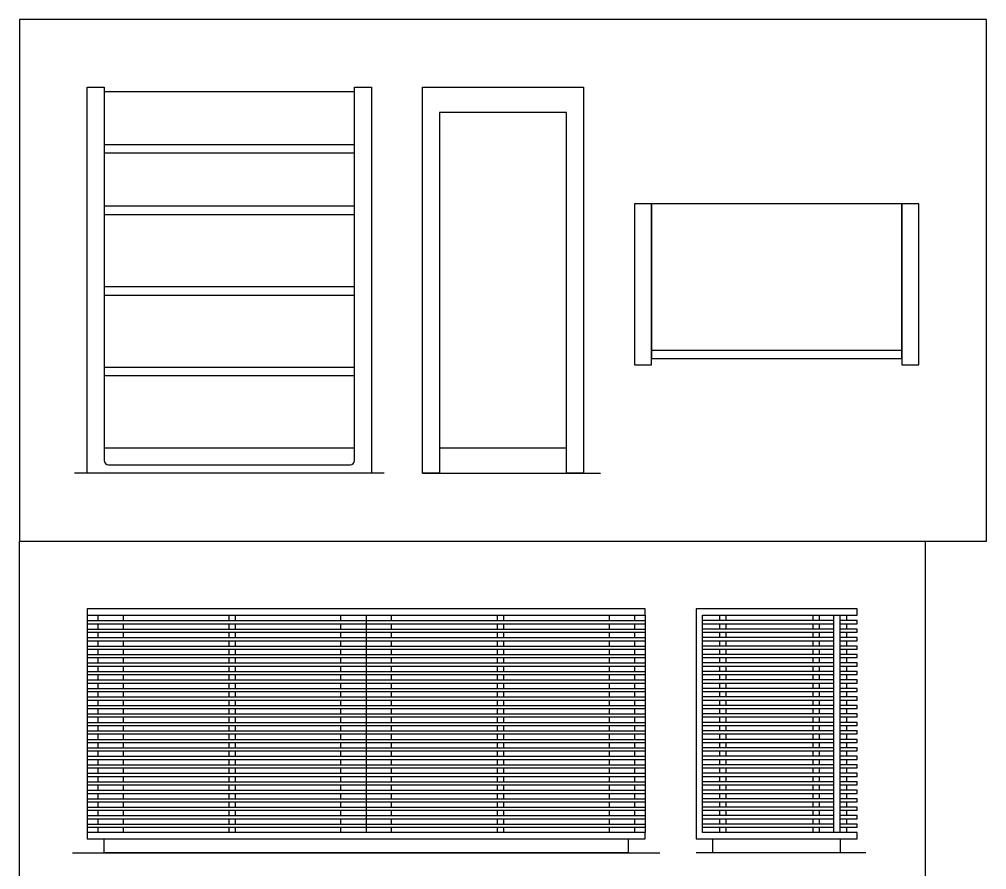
# Model space of a CAD drawing. Header units: millimetres. Extents: x 0.1 to 8.3, y 0.1 to 10.7.
# Drawn here: x 0.132 to 3.028, y 6.872 to 9.418 of the extents above; entities that cross this region are included whole.
import ezdxf

# ---------------------------------------------------------------- set-up
doc = ezdxf.new("R2010")
doc.units = ezdxf.units.MM
for name, color, linetype, true_color in [('AG-DETAILS', 7, 'Continuous', 0x66ffff), ('AG-DIAGRAM', 7, 'Continuous', 0xfecc66), ('AG-FURNITURE', 7, 'Continuous', 0x66ccff), ('X-VPRT', 6, 'Continuous', 0xff00ff)]:
    doc.layers.add(name, color=color, linetype=linetype, true_color=true_color)

msp = doc.modelspace()

# ---------------------------------------------------------------- linework, layer by layer
at = {"layer": 'AG-DETAILS'}
for p, q in [((2.0244, 8.4275), (2.7737, 8.4275)), ((0.3353, 7.6338), (0.3353, 6.9829)), ((0.3353, 7.6177), (1.1703, 7.6177)), ((0.367, 7.6338), (0.367, 7.6177)), ((0.4432, 7.6338), (0.4432, 7.6177)), ((1.1703, 7.6177), (2.0053, 7.6177)), ((1.8974, 7.6338), (1.8974, 7.6177)), ((1.9736, 7.6338), (1.9736, 7.6177)), ((2.0053, 7.6338), (2.0053, 6.9829)), ((2.5705, 7.6177), (2.1768, 7.6177)), ((0.3353, 7.6084), (1.1703, 7.6084)), ((0.3353, 7.5923), (1.1703, 7.5923)), ((0.367, 7.6084), (0.367, 7.5923)), ((0.4432, 7.6084), (0.4432, 7.5923)), ((1.1703, 7.6084), (2.0053, 7.6084)), ((1.1703, 7.5923), (2.0053, 7.5923)), ((1.8974, 7.6084), (1.8974, 7.5923)), ((1.9736, 7.6084), (1.9736, 7.5923)), ((2.1768, 7.6084), (2.5705, 7.6084)), ((2.5705, 7.5923), (2.1768, 7.5923)), ((0.3353, 7.583), (1.1703, 7.583)), ((0.3353, 7.5669), (1.1703, 7.5669)), ((0.3353, 7.5576), (1.1703, 7.5576)), ((0.367, 7.583), (0.367, 7.5669)), ((0.367, 7.5576), (0.367, 7.5415)), ((0.4432, 7.583), (0.4432, 7.5669)), ((0.4432, 7.5576), (0.4432, 7.5415)), ((1.1703, 7.583), (2.0053, 7.583)), ((1.1703, 7.5669), (2.0053, 7.5669)), ((1.1703, 7.5576), (2.0053, 7.5576)), ((1.8974, 7.583), (1.8974, 7.5669)), ((1.8974, 7.5576), (1.8974, 7.5415)), ((1.9736, 7.583), (1.9736, 7.5669)), ((1.9736, 7.5576), (1.9736, 7.5415)), ((2.1768, 7.583), (2.5705, 7.583)), ((2.5705, 7.5669), (2.1768, 7.5669)), ((2.1768, 7.5576), (2.5705, 7.5576)), ((0.3353, 7.5415), (1.1703, 7.5415)), ((0.3353, 7.5322), (1.1703, 7.5322)), ((0.367, 7.5322), (0.367, 7.5161)), ((0.4432, 7.5322), (0.4432, 7.5161)), ((1.1703, 7.5415), (2.0053, 7.5415)), ((1.1703, 7.5322), (2.0053, 7.5322)), ((1.8974, 7.5322), (1.8974, 7.5161)), ((1.9736, 7.5322), (1.9736, 7.5161)), ((2.5705, 7.5415), (2.1768, 7.5415)), ((2.1768, 7.5322), (2.5705, 7.5322)), ((0.3353, 7.5161), (1.1703, 7.5161)), ((0.3353, 7.5068), (1.1703, 7.5068)), ((0.367, 7.5068), (0.367, 7.4908)), ((0.4432, 7.5068), (0.4432, 7.4908)), ((1.1703, 7.5161), (2.0053, 7.5161)), ((1.1703, 7.5068), (2.0053, 7.5068)), ((1.8974, 7.5068), (1.8974, 7.4908)), ((1.9736, 7.5068), (1.9736, 7.4908)), ((2.5705, 7.5161), (2.1768, 7.5161)), ((2.1768, 7.5068), (2.5705, 7.5068)), ((0.3353, 7.4908), (1.1703, 7.4908)), ((0.3353, 7.4814), (1.1703, 7.4814)), ((0.367, 7.4814), (0.367, 7.4654)), ((0.4432, 7.4814), (0.4432, 7.4654)), ((1.1703, 7.4908), (2.0053, 7.4908)), ((1.1703, 7.4814), (2.0053, 7.4814)), ((1.8974, 7.4814), (1.8974, 7.4654)), ((1.9736, 7.4814), (1.9736, 7.4654)), ((2.5705, 7.4908), (2.1768, 7.4908)), ((2.1768, 7.4814), (2.5705, 7.4814)), ((0.3353, 7.4654), (1.1703, 7.4654)), ((0.3353, 7.456), (1.1703, 7.456)), ((0.367, 7.456), (0.367, 7.44)), ((0.4432, 7.456), (0.4432, 7.44)), ((1.1703, 7.4654), (2.0053, 7.4654)), ((1.1703, 7.456), (2.0053, 7.456)), ((1.8974, 7.456), (1.8974, 7.44)), ((1.9736, 7.456), (1.9736, 7.44)), ((2.5705, 7.4654), (2.1768, 7.4654)), ((2.1768, 7.456), (2.5705, 7.456)), ((0.3353, 7.44), (1.1703, 7.44)), ((0.3353, 7.4306), (1.1703, 7.4306)), ((0.3353, 7.4146), (1.1703, 7.4146)), ((0.367, 7.4306), (0.367, 7.4146)), ((0.4432, 7.4306), (0.4432, 7.4146)), ((1.1703, 7.44), (2.0053, 7.44)), ((1.1703, 7.4306), (2.0053, 7.4306)), ((1.1703, 7.4146), (2.0053, 7.4146)), ((1.8974, 7.4306), (1.8974, 7.4146)), ((1.9736, 7.4306), (1.9736, 7.4146)), ((2.5705, 7.44), (2.1768, 7.44)), ((2.1768, 7.4306), (2.5705, 7.4306)), ((2.5705, 7.4146), (2.1768, 7.4146)), ((0.3353, 7.4053), (1.1703, 7.4053)), ((0.3353, 7.3892), (1.1703, 7.3892)), ((0.367, 7.4053), (0.367, 7.3892)), ((0.4432, 7.4053), (0.4432, 7.3892)), ((1.1703, 7.4053), (2.0053, 7.4053)), ((1.1703, 7.3892), (2.0053, 7.3892)), ((1.8974, 7.4053), (1.8974, 7.3892)), ((1.9736, 7.4053), (1.9736, 7.3892)), ((2.1768, 7.4053), (2.5705, 7.4053)), ((2.5705, 7.3892), (2.1768, 7.3892)), ((0.3353, 7.3799), (1.1703, 7.3799)), ((0.3353, 7.3638), (1.1703, 7.3638)), ((0.367, 7.3799), (0.367, 7.3638)), ((0.4432, 7.3799), (0.4432, 7.3638)), ((1.1703, 7.3799), (2.0053, 7.3799)), ((1.1703, 7.3638), (2.0053, 7.3638)), ((1.8974, 7.3799), (1.8974, 7.3638)), ((1.9736, 7.3799), (1.9736, 7.3638)), ((2.1768, 7.3799), (2.5705, 7.3799)), ((2.5705, 7.3638), (2.1768, 7.3638)), ((0.3353, 7.3545), (1.1703, 7.3545)), ((0.3353, 7.3384), (1.1703, 7.3384)), ((0.3353, 7.3291), (1.1703, 7.3291)), ((0.367, 7.3545), (0.367, 7.3384)), ((0.367, 7.3291), (0.367, 7.313)), ((0.4432, 7.3545), (0.4432, 7.3384)), ((0.4432, 7.3291), (0.4432, 7.313)), ((1.1703, 7.3545), (2.0053, 7.3545)), ((1.1703, 7.3384), (2.0053, 7.3384)), ((1.1703, 7.3291), (2.0053, 7.3291)), ((1.8974, 7.3545), (1.8974, 7.3384)), ((1.8974, 7.3291), (1.8974, 7.313)), ((1.9736, 7.3545), (1.9736, 7.3384)), ((1.9736, 7.3291), (1.9736, 7.313)), ((2.1768, 7.3545), (2.5705, 7.3545)), ((2.5705, 7.3384), (2.1768, 7.3384)), ((2.1768, 7.3291), (2.5705, 7.3291)), ((0.3353, 7.313), (1.1703, 7.313)), ((0.3353, 7.3037), (1.1703, 7.3037)), ((0.367, 7.3037), (0.367, 7.2876)), ((0.4432, 7.3037), (0.4432, 7.2876)), ((1.1703, 7.313), (2.0053, 7.313)), ((1.1703, 7.3037), (2.0053, 7.3037)), ((1.8974, 7.3037), (1.8974, 7.2876)), ((1.9736, 7.3037), (1.9736, 7.2876)), ((2.5705, 7.313), (2.1768, 7.313)), ((2.1768, 7.3037), (2.5705, 7.3037)), ((0.3353, 7.2876), (1.1703, 7.2876)), ((0.3353, 7.2783), (1.1703, 7.2783)), ((0.367, 7.2783), (0.367, 7.2622)), ((0.4432, 7.2783), (0.4432, 7.2622)), ((1.1703, 7.2876), (2.0053, 7.2876)), ((1.1703, 7.2783), (2.0053, 7.2783)), ((1.8974, 7.2783), (1.8974, 7.2622)), ((1.9736, 7.2783), (1.9736, 7.2622)), ((2.5705, 7.2876), (2.1768, 7.2876)), ((2.1768, 7.2783), (2.5705, 7.2783)), ((0.3353, 7.2622), (1.1703, 7.2622)), ((0.3353, 7.2529), (1.1703, 7.2529)), ((0.367, 7.2529), (0.367, 7.2368)), ((0.4432, 7.2529), (0.4432, 7.2368)), ((1.1703, 7.2622), (2.0053, 7.2622)), ((1.1703, 7.2529), (2.0053, 7.2529)), ((1.8974, 7.2529), (1.8974, 7.2368)), ((1.9736, 7.2529), (1.9736, 7.2368)), ((2.5705, 7.2622), (2.1768, 7.2622)), ((2.1768, 7.2529), (2.5705, 7.2529)), ((0.3353, 7.2368), (1.1703, 7.2368)), ((0.3353, 7.2275), (1.1703, 7.2275)), ((0.3353, 7.2114), (1.1703, 7.2114)), ((0.367, 7.2275), (0.367, 7.2114)), ((0.4432, 7.2275), (0.4432, 7.2114)), ((1.1703, 7.2368), (2.0053, 7.2368)), ((1.1703, 7.2275), (2.0053, 7.2275)), ((1.1703, 7.2114), (2.0053, 7.2114)), ((1.8974, 7.2275), (1.8974, 7.2114)), ((1.9736, 7.2275), (1.9736, 7.2114)), ((2.5705, 7.2368), (2.1768, 7.2368)), ((2.1768, 7.2275), (2.5705, 7.2275)), ((2.5705, 7.2114), (2.1768, 7.2114)), ((0.3353, 7.2021), (1.1703, 7.2021)), ((0.3353, 7.186), (1.1703, 7.186)), ((0.367, 7.2021), (0.367, 7.186)), ((0.4432, 7.2021), (0.4432, 7.186)), ((1.1703, 7.2021), (2.0053, 7.2021)), ((1.1703, 7.186), (2.0053, 7.186)), ((1.8974, 7.2021), (1.8974, 7.186)), ((1.9736, 7.2021), (1.9736, 7.186)), ((2.1768, 7.2021), (2.5705, 7.2021)), ((2.5705, 7.186), (2.1768, 7.186)), ((0.3353, 7.1767), (1.1703, 7.1767)), ((0.3353, 7.1607), (1.1703, 7.1607)), ((0.367, 7.1767), (0.367, 7.1607)), ((0.4432, 7.1767), (0.4432, 7.1607)), ((1.1703, 7.1767), (2.0053, 7.1767)), ((1.1703, 7.1607), (2.0053, 7.1607)), ((1.8974, 7.1767), (1.8974, 7.1607)), ((1.9736, 7.1767), (1.9736, 7.1607)), ((2.1768, 7.1767), (2.5705, 7.1767)), ((2.5705, 7.1607), (2.1768, 7.1607)), ((0.3353, 7.1513), (1.1703, 7.1513)), ((0.3353, 7.1353), (1.1703, 7.1353)), ((0.3353, 7.1259), (1.1703, 7.1259)), ((0.367, 7.1513), (0.367, 7.1353)), ((0.367, 7.1259), (0.367, 7.1099)), ((0.4432, 7.1513), (0.4432, 7.1353)), ((0.4432, 7.1259), (0.4432, 7.1099)), ((1.1703, 7.1513), (2.0053, 7.1513)), ((1.1703, 7.1353), (2.0053, 7.1353)), ((1.1703, 7.1259), (2.0053, 7.1259)), ((1.8974, 7.1513), (1.8974, 7.1353)), ((1.8974, 7.1259), (1.8974, 7.1099)), ((1.9736, 7.1513), (1.9736, 7.1353)), ((1.9736, 7.1259), (1.9736, 7.1099)), ((2.1768, 7.1513), (2.5705, 7.1513)), ((2.5705, 7.1353), (2.1768, 7.1353)), ((2.1768, 7.1259), (2.5705, 7.1259)), ((0.3353, 7.1099), (1.1703, 7.1099)), ((0.3353, 7.1005), (1.1703, 7.1005)), ((0.367, 7.1005), (0.367, 7.0845)), ((0.4432, 7.1005), (0.4432, 7.0845)), ((1.1703, 7.1099), (2.0053, 7.1099)), ((1.1703, 7.1005), (2.0053, 7.1005)), ((1.8974, 7.1005), (1.8974, 7.0845)), ((1.9736, 7.1005), (1.9736, 7.0845)), ((2.5705, 7.1099), (2.1768, 7.1099)), ((2.1768, 7.1005), (2.5705, 7.1005)), ((0.3353, 7.0845), (1.1703, 7.0845)), ((0.3353, 7.0752), (1.1703, 7.0752)), ((0.367, 7.0752), (0.367, 7.0591)), ((0.4432, 7.0752), (0.4432, 7.0591)), ((1.1703, 7.0845), (2.0053, 7.0845)), ((1.1703, 7.0752), (2.0053, 7.0752)), ((1.8974, 7.0752), (1.8974, 7.0591)), ((1.9736, 7.0752), (1.9736, 7.0591)), ((2.5705, 7.0845), (2.1768, 7.0845)), ((2.1768, 7.0752), (2.5705, 7.0752)), ((0.3353, 7.0591), (1.1703, 7.0591)), ((0.3353, 7.0498), (1.1703, 7.0498)), ((0.367, 7.0498), (0.367, 7.0337)), ((0.4432, 7.0498), (0.4432, 7.0337)), ((1.1703, 7.0591), (2.0053, 7.0591)), ((1.1703, 7.0498), (2.0053, 7.0498)), ((1.8974, 7.0498), (1.8974, 7.0337)), ((1.9736, 7.0498), (1.9736, 7.0337)), ((2.5705, 7.0591), (2.1768, 7.0591)), ((2.1768, 7.0498), (2.5705, 7.0498)), ((0.3353, 7.0337), (1.1703, 7.0337)), ((0.3353, 7.0244), (1.1703, 7.0244)), ((0.3353, 7.0083), (1.1703, 7.0083)), ((0.367, 7.0244), (0.367, 7.0083)), ((0.4432, 7.0244), (0.4432, 7.0083)), ((1.1703, 7.0337), (2.0053, 7.0337)), ((1.1703, 7.0244), (2.0053, 7.0244)), ((1.1703, 7.0083), (2.0053, 7.0083)), ((1.8974, 7.0244), (1.8974, 7.0083)), ((1.9736, 7.0244), (1.9736, 7.0083)), ((2.5705, 7.0337), (2.1768, 7.0337)), ((2.1768, 7.0244), (2.5705, 7.0244)), ((2.5705, 7.0083), (2.1768, 7.0083)), ((0.3353, 6.999), (1.1703, 6.999)), ((0.367, 6.999), (0.367, 6.9829)), ((0.4432, 6.999), (0.4432, 6.9829)), ((1.1703, 6.999), (2.0053, 6.999)), ((1.8974, 6.999), (1.8974, 6.9829)), ((1.9736, 6.999), (1.9736, 6.9829)), ((2.1768, 6.999), (2.5705, 6.999))]:
    msp.add_line(p, q, dxfattribs=at)
for points in [[(0.7591, 7.6338), (0.7591, 7.6177)], [(0.7782, 7.6338), (0.7782, 7.6177)], [(1.0941, 7.6177), (1.0941, 7.6338)], [(1.2465, 7.6177), (1.2465, 7.6338)], [(1.5624, 7.6338), (1.5624, 7.6177)], [(1.5815, 7.6338), (1.5815, 7.6177)], [(2.2276, 7.6338), (2.2276, 7.6177)], [(2.2466, 7.6338), (2.2466, 7.6177)], [(2.507, 7.6338), (2.507, 7.6177)], [(2.526, 7.6338), (2.526, 7.6177)], [(2.5705, 6.9829), (2.5705, 7.6338)], [(2.5895, 6.9829), (2.5895, 7.6338)], [(2.5895, 7.6084), (2.6403, 7.6084), (2.6403, 7.6177), (2.5895, 7.6177)], [(2.6086, 7.6338), (2.6086, 7.6177)], [(0.7591, 7.6084), (0.7591, 7.5923)], [(0.7782, 7.6084), (0.7782, 7.5923)], [(1.0941, 7.5923), (1.0941, 7.6084)], [(1.2465, 7.5923), (1.2465, 7.6084)], [(1.5624, 7.6084), (1.5624, 7.5923)], [(1.5815, 7.6084), (1.5815, 7.5923)], [(2.2276, 7.6084), (2.2276, 7.5923)], [(2.2466, 7.6084), (2.2466, 7.5923)], [(2.507, 7.6084), (2.507, 7.5923)], [(2.526, 7.6084), (2.526, 7.5923)], [(2.5895, 7.583), (2.6403, 7.583), (2.6403, 7.5923), (2.5895, 7.5923)], [(2.6086, 7.6084), (2.6086, 7.5923)], [(0.7591, 7.583), (0.7591, 7.5669)], [(0.7591, 7.5576), (0.7591, 7.5415)], [(0.7782, 7.583), (0.7782, 7.5669)], [(0.7782, 7.5576), (0.7782, 7.5415)], [(1.0941, 7.5669), (1.0941, 7.583)], [(1.0941, 7.5415), (1.0941, 7.5576)], [(1.2465, 7.5669), (1.2465, 7.583)], [(1.2465, 7.5415), (1.2465, 7.5576)], [(1.5624, 7.583), (1.5624, 7.5669)], [(1.5624, 7.5576), (1.5624, 7.5415)], [(1.5815, 7.583), (1.5815, 7.5669)], [(1.5815, 7.5576), (1.5815, 7.5415)], [(2.2276, 7.583), (2.2276, 7.5669)], [(2.2276, 7.5576), (2.2276, 7.5415)], [(2.2466, 7.583), (2.2466, 7.5669)], [(2.2466, 7.5576), (2.2466, 7.5415)], [(2.507, 7.583), (2.507, 7.5669)], [(2.507, 7.5576), (2.507, 7.5415)], [(2.526, 7.583), (2.526, 7.5669)], [(2.526, 7.5576), (2.526, 7.5415)], [(2.5895, 7.5576), (2.6403, 7.5576), (2.6403, 7.5669), (2.5895, 7.5669)], [(2.6086, 7.583), (2.6086, 7.5669)], [(2.6086, 7.5576), (2.6086, 7.5415)], [(0.7591, 7.5322), (0.7591, 7.5161)], [(0.7782, 7.5322), (0.7782, 7.5161)], [(1.0941, 7.5161), (1.0941, 7.5322)], [(1.2465, 7.5161), (1.2465, 7.5322)], [(1.5624, 7.5322), (1.5624, 7.5161)], [(1.5815, 7.5322), (1.5815, 7.5161)], [(2.2276, 7.5322), (2.2276, 7.5161)], [(2.2466, 7.5322), (2.2466, 7.5161)], [(2.507, 7.5322), (2.507, 7.5161)], [(2.526, 7.5322), (2.526, 7.5161)], [(2.5895, 7.5322), (2.6403, 7.5322), (2.6403, 7.5415), (2.5895, 7.5415)], [(2.6086, 7.5322), (2.6086, 7.5161)], [(0.7591, 7.5068), (0.7591, 7.4908)], [(0.7782, 7.5068), (0.7782, 7.4908)], [(1.0941, 7.4908), (1.0941, 7.5068)], [(1.2465, 7.4908), (1.2465, 7.5068)], [(1.5624, 7.5068), (1.5624, 7.4908)], [(1.5815, 7.5068), (1.5815, 7.4908)], [(2.2276, 7.5068), (2.2276, 7.4908)], [(2.2466, 7.5068), (2.2466, 7.4908)], [(2.507, 7.5068), (2.507, 7.4908)], [(2.526, 7.5068), (2.526, 7.4908)], [(2.5895, 7.5068), (2.6403, 7.5068), (2.6403, 7.5161), (2.5895, 7.5161)], [(2.6086, 7.5068), (2.6086, 7.4908)], [(0.7591, 7.4814), (0.7591, 7.4654)], [(0.7782, 7.4814), (0.7782, 7.4654)], [(1.0941, 7.4654), (1.0941, 7.4814)], [(1.2465, 7.4654), (1.2465, 7.4814)], [(1.5624, 7.4814), (1.5624, 7.4654)], [(1.5815, 7.4814), (1.5815, 7.4654)], [(2.2276, 7.4814), (2.2276, 7.4654)], [(2.2466, 7.4814), (2.2466, 7.4654)], [(2.507, 7.4814), (2.507, 7.4654)], [(2.526, 7.4814), (2.526, 7.4654)], [(2.5895, 7.4814), (2.6403, 7.4814), (2.6403, 7.4908), (2.5895, 7.4908)], [(2.6086, 7.4814), (2.6086, 7.4654)], [(0.7591, 7.456), (0.7591, 7.44)], [(0.7782, 7.456), (0.7782, 7.44)], [(1.0941, 7.44), (1.0941, 7.456)], [(1.2465, 7.44), (1.2465, 7.456)], [(1.5624, 7.456), (1.5624, 7.44)], [(1.5815, 7.456), (1.5815, 7.44)], [(2.2276, 7.456), (2.2276, 7.44)], [(2.2466, 7.456), (2.2466, 7.44)], [(2.507, 7.456), (2.507, 7.44)], [(2.526, 7.456), (2.526, 7.44)], [(2.5895, 7.456), (2.6403, 7.456), (2.6403, 7.4654), (2.5895, 7.4654)], [(2.6086, 7.456), (2.6086, 7.44)], [(0.7591, 7.4306), (0.7591, 7.4146)], [(0.7782, 7.4306), (0.7782, 7.4146)], [(1.0941, 7.4146), (1.0941, 7.4306)], [(1.2465, 7.4146), (1.2465, 7.4306)], [(1.5624, 7.4306), (1.5624, 7.4146)], [(1.5815, 7.4306), (1.5815, 7.4146)], [(2.2276, 7.4306), (2.2276, 7.4146)], [(2.2466, 7.4306), (2.2466, 7.4146)], [(2.507, 7.4306), (2.507, 7.4146)], [(2.526, 7.4306), (2.526, 7.4146)], [(2.5895, 7.4306), (2.6403, 7.4306), (2.6403, 7.44), (2.5895, 7.44)], [(2.5895, 7.4053), (2.6403, 7.4053), (2.6403, 7.4146), (2.5895, 7.4146)], [(2.6086, 7.4306), (2.6086, 7.4146)], [(0.7591, 7.4053), (0.7591, 7.3892)], [(0.7782, 7.4053), (0.7782, 7.3892)], [(1.0941, 7.3892), (1.0941, 7.4053)], [(1.2465, 7.3892), (1.2465, 7.4053)], [(1.5624, 7.4053), (1.5624, 7.3892)], [(1.5815, 7.4053), (1.5815, 7.3892)], [(2.2276, 7.4053), (2.2276, 7.3892)], [(2.2466, 7.4053), (2.2466, 7.3892)], [(2.507, 7.4053), (2.507, 7.3892)], [(2.526, 7.4053), (2.526, 7.3892)], [(2.5895, 7.3799), (2.6403, 7.3799), (2.6403, 7.3892), (2.5895, 7.3892)], [(2.6086, 7.4053), (2.6086, 7.3892)], [(0.7591, 7.3799), (0.7591, 7.3638)], [(0.7782, 7.3799), (0.7782, 7.3638)], [(1.0941, 7.3638), (1.0941, 7.3799)], [(1.2465, 7.3638), (1.2465, 7.3799)], [(1.5624, 7.3799), (1.5624, 7.3638)], [(1.5815, 7.3799), (1.5815, 7.3638)], [(2.2276, 7.3799), (2.2276, 7.3638)], [(2.2466, 7.3799), (2.2466, 7.3638)], [(2.507, 7.3799), (2.507, 7.3638)], [(2.526, 7.3799), (2.526, 7.3638)], [(2.5895, 7.3545), (2.6403, 7.3545), (2.6403, 7.3638), (2.5895, 7.3638)], [(2.6086, 7.3799), (2.6086, 7.3638)], [(0.7591, 7.3545), (0.7591, 7.3384)], [(0.7591, 7.3291), (0.7591, 7.313)], [(0.7782, 7.3545), (0.7782, 7.3384)], [(0.7782, 7.3291), (0.7782, 7.313)], [(1.0941, 7.3384), (1.0941, 7.3545)], [(1.0941, 7.313), (1.0941, 7.3291)], [(1.2465, 7.3384), (1.2465, 7.3545)], [(1.2465, 7.313), (1.2465, 7.3291)], [(1.5624, 7.3545), (1.5624, 7.3384)], [(1.5624, 7.3291), (1.5624, 7.313)], [(1.5815, 7.3545), (1.5815, 7.3384)], [(1.5815, 7.3291), (1.5815, 7.313)], [(2.2276, 7.3545), (2.2276, 7.3384)], [(2.2276, 7.3291), (2.2276, 7.313)], [(2.2466, 7.3545), (2.2466, 7.3384)], [(2.2466, 7.3291), (2.2466, 7.313)], [(2.507, 7.3545), (2.507, 7.3384)], [(2.507, 7.3291), (2.507, 7.313)], [(2.526, 7.3545), (2.526, 7.3384)], [(2.526, 7.3291), (2.526, 7.313)], [(2.5895, 7.3291), (2.6403, 7.3291), (2.6403, 7.3384), (2.5895, 7.3384)], [(2.6086, 7.3545), (2.6086, 7.3384)], [(2.6086, 7.3291), (2.6086, 7.313)], [(0.7591, 7.3037), (0.7591, 7.2876)], [(0.7782, 7.3037), (0.7782, 7.2876)], [(1.0941, 7.2876), (1.0941, 7.3037)], [(1.2465, 7.2876), (1.2465, 7.3037)], [(1.5624, 7.3037), (1.5624, 7.2876)], [(1.5815, 7.3037), (1.5815, 7.2876)], [(2.2276, 7.3037), (2.2276, 7.2876)], [(2.2466, 7.3037), (2.2466, 7.2876)], [(2.507, 7.3037), (2.507, 7.2876)], [(2.526, 7.3037), (2.526, 7.2876)], [(2.5895, 7.3037), (2.6403, 7.3037), (2.6403, 7.313), (2.5895, 7.313)], [(2.6086, 7.3037), (2.6086, 7.2876)], [(0.7591, 7.2783), (0.7591, 7.2622)], [(0.7782, 7.2783), (0.7782, 7.2622)], [(1.0941, 7.2622), (1.0941, 7.2783)], [(1.2465, 7.2622), (1.2465, 7.2783)], [(1.5624, 7.2783), (1.5624, 7.2622)], [(1.5815, 7.2783), (1.5815, 7.2622)], [(2.2276, 7.2783), (2.2276, 7.2622)], [(2.2466, 7.2783), (2.2466, 7.2622)], [(2.507, 7.2783), (2.507, 7.2622)], [(2.526, 7.2783), (2.526, 7.2622)], [(2.5895, 7.2783), (2.6403, 7.2783), (2.6403, 7.2876), (2.5895, 7.2876)], [(2.6086, 7.2783), (2.6086, 7.2622)], [(0.7591, 7.2529), (0.7591, 7.2368)], [(0.7782, 7.2529), (0.7782, 7.2368)], [(1.0941, 7.2368), (1.0941, 7.2529)], [(1.2465, 7.2368), (1.2465, 7.2529)], [(1.5624, 7.2529), (1.5624, 7.2368)], [(1.5815, 7.2529), (1.5815, 7.2368)], [(2.2276, 7.2529), (2.2276, 7.2368)], [(2.2466, 7.2529), (2.2466, 7.2368)], [(2.507, 7.2529), (2.507, 7.2368)], [(2.526, 7.2529), (2.526, 7.2368)], [(2.5895, 7.2529), (2.6403, 7.2529), (2.6403, 7.2622), (2.5895, 7.2622)], [(2.6086, 7.2529), (2.6086, 7.2368)], [(0.7591, 7.2275), (0.7591, 7.2114)], [(0.7782, 7.2275), (0.7782, 7.2114)], [(1.0941, 7.2114), (1.0941, 7.2275)], [(1.2465, 7.2114), (1.2465, 7.2275)], [(1.5624, 7.2275), (1.5624, 7.2114)], [(1.5815, 7.2275), (1.5815, 7.2114)], [(2.2276, 7.2275), (2.2276, 7.2114)], [(2.2466, 7.2275), (2.2466, 7.2114)], [(2.507, 7.2275), (2.507, 7.2114)], [(2.526, 7.2275), (2.526, 7.2114)], [(2.5895, 7.2275), (2.6403, 7.2275), (2.6403, 7.2368), (2.5895, 7.2368)], [(2.5895, 7.2021), (2.6403, 7.2021), (2.6403, 7.2114), (2.5895, 7.2114)], [(2.6086, 7.2275), (2.6086, 7.2114)], [(0.7591, 7.2021), (0.7591, 7.186)], [(0.7782, 7.2021), (0.7782, 7.186)], [(1.0941, 7.186), (1.0941, 7.2021)], [(1.2465, 7.186), (1.2465, 7.2021)], [(1.5624, 7.2021), (1.5624, 7.186)], [(1.5815, 7.2021), (1.5815, 7.186)], [(2.2276, 7.2021), (2.2276, 7.186)], [(2.2466, 7.2021), (2.2466, 7.186)], [(2.507, 7.2021), (2.507, 7.186)], [(2.526, 7.2021), (2.526, 7.186)], [(2.5895, 7.1767), (2.6403, 7.1767), (2.6403, 7.186), (2.5895, 7.186)], [(2.6086, 7.2021), (2.6086, 7.186)], [(0.7591, 7.1767), (0.7591, 7.1607)], [(0.7782, 7.1767), (0.7782, 7.1607)], [(1.0941, 7.1607), (1.0941, 7.1767)], [(1.2465, 7.1607), (1.2465, 7.1767)], [(1.5624, 7.1767), (1.5624, 7.1607)], [(1.5815, 7.1767), (1.5815, 7.1607)], [(2.2276, 7.1767), (2.2276, 7.1607)], [(2.2466, 7.1767), (2.2466, 7.1607)], [(2.507, 7.1767), (2.507, 7.1607)], [(2.526, 7.1767), (2.526, 7.1607)], [(2.5895, 7.1513), (2.6403, 7.1513), (2.6403, 7.1607), (2.5895, 7.1607)], [(2.6086, 7.1767), (2.6086, 7.1607)], [(0.7591, 7.1513), (0.7591, 7.1353)], [(0.7591, 7.1259), (0.7591, 7.1099)], [(0.7782, 7.1513), (0.7782, 7.1353)], [(0.7782, 7.1259), (0.7782, 7.1099)], [(1.0941, 7.1353), (1.0941, 7.1513)], [(1.0941, 7.1099), (1.0941, 7.1259)], [(1.2465, 7.1353), (1.2465, 7.1513)], [(1.2465, 7.1099), (1.2465, 7.1259)], [(1.5624, 7.1513), (1.5624, 7.1353)], [(1.5624, 7.1259), (1.5624, 7.1099)], [(1.5815, 7.1513), (1.5815, 7.1353)], [(1.5815, 7.1259), (1.5815, 7.1099)], [(2.2276, 7.1513), (2.2276, 7.1353)], [(2.2276, 7.1259), (2.2276, 7.1099)], [(2.2466, 7.1513), (2.2466, 7.1353)], [(2.2466, 7.1259), (2.2466, 7.1099)], [(2.507, 7.1513), (2.507, 7.1353)], [(2.507, 7.1259), (2.507, 7.1099)], [(2.526, 7.1513), (2.526, 7.1353)], [(2.526, 7.1259), (2.526, 7.1099)], [(2.5895, 7.1259), (2.6403, 7.1259), (2.6403, 7.1353), (2.5895, 7.1353)], [(2.6086, 7.1513), (2.6086, 7.1353)], [(2.6086, 7.1259), (2.6086, 7.1099)], [(0.7591, 7.1005), (0.7591, 7.0845)], [(0.7782, 7.1005), (0.7782, 7.0845)], [(1.0941, 7.0845), (1.0941, 7.1005)], [(1.2465, 7.0845), (1.2465, 7.1005)], [(1.5624, 7.1005), (1.5624, 7.0845)], [(1.5815, 7.1005), (1.5815, 7.0845)], [(2.2276, 7.1005), (2.2276, 7.0845)], [(2.2466, 7.1005), (2.2466, 7.0845)], [(2.507, 7.1005), (2.507, 7.0845)], [(2.526, 7.1005), (2.526, 7.0845)], [(2.5895, 7.1005), (2.6403, 7.1005), (2.6403, 7.1099), (2.5895, 7.1099)], [(2.6086, 7.1005), (2.6086, 7.0845)], [(0.7591, 7.0752), (0.7591, 7.0591)], [(0.7782, 7.0752), (0.7782, 7.0591)], [(1.0941, 7.0591), (1.0941, 7.0752)], [(1.2465, 7.0591), (1.2465, 7.0752)], [(1.5624, 7.0752), (1.5624, 7.0591)], [(1.5815, 7.0752), (1.5815, 7.0591)], [(2.2276, 7.0752), (2.2276, 7.0591)], [(2.2466, 7.0752), (2.2466, 7.0591)], [(2.507, 7.0752), (2.507, 7.0591)], [(2.526, 7.0752), (2.526, 7.0591)], [(2.5895, 7.0752), (2.6403, 7.0752), (2.6403, 7.0845), (2.5895, 7.0845)], [(2.6086, 7.0752), (2.6086, 7.0591)], [(0.7591, 7.0498), (0.7591, 7.0337)], [(0.7782, 7.0498), (0.7782, 7.0337)], [(1.0941, 7.0337), (1.0941, 7.0498)], [(1.2465, 7.0337), (1.2465, 7.0498)], [(1.5624, 7.0498), (1.5624, 7.0337)], [(1.5815, 7.0498), (1.5815, 7.0337)], [(2.2276, 7.0498), (2.2276, 7.0337)], [(2.2466, 7.0498), (2.2466, 7.0337)], [(2.507, 7.0498), (2.507, 7.0337)], [(2.526, 7.0498), (2.526, 7.0337)], [(2.5895, 7.0498), (2.6403, 7.0498), (2.6403, 7.0591), (2.5895, 7.0591)], [(2.6086, 7.0498), (2.6086, 7.0337)], [(0.7591, 7.0244), (0.7591, 7.0083)], [(0.7782, 7.0244), (0.7782, 7.0083)], [(1.0941, 7.0083), (1.0941, 7.0244)], [(1.2465, 7.0083), (1.2465, 7.0244)], [(1.5624, 7.0244), (1.5624, 7.0083)], [(1.5815, 7.0244), (1.5815, 7.0083)], [(2.2276, 7.0244), (2.2276, 7.0083)], [(2.2466, 7.0244), (2.2466, 7.0083)], [(2.507, 7.0244), (2.507, 7.0083)], [(2.526, 7.0244), (2.526, 7.0083)], [(2.5895, 7.0244), (2.6403, 7.0244), (2.6403, 7.0337), (2.5895, 7.0337)], [(2.5895, 6.999), (2.6403, 6.999), (2.6403, 7.0083), (2.5895, 7.0083)], [(2.6086, 7.0244), (2.6086, 7.0083)], [(0.7591, 6.999), (0.7591, 6.9829)], [(0.7782, 6.999), (0.7782, 6.9829)], [(1.0941, 6.9829), (1.0941, 6.999)], [(1.2465, 6.9829), (1.2465, 6.999)], [(1.5624, 6.999), (1.5624, 6.9829)], [(1.5815, 6.999), (1.5815, 6.9829)], [(2.2276, 6.999), (2.2276, 6.9829)], [(2.2466, 6.999), (2.2466, 6.9829)], [(2.507, 6.999), (2.507, 6.9829)], [(2.526, 6.999), (2.526, 6.9829)], [(2.6086, 6.999), (2.6086, 6.9829)]]:
    msp.add_lwpolyline(points, dxfattribs=at)
at = {"layer": 'AG-DIAGRAM'}
msp.add_line((0.2908, 6.9226), (2.0498, 6.9226), dxfattribs=at)
for points in [[(1.2243, 8.0592), (0.2972, 8.0592)], [(1.3386, 8.0592), (1.872, 8.0592)], [(2.6657, 6.9226), (2.1577, 6.9226)]]:
    msp.add_lwpolyline(points, dxfattribs=at)
at = {"layer": 'AG-FURNITURE'}
for p, q in [((0.3353, 8.0592), (0.3353, 9.2149)), ((0.3353, 9.2149), (0.3861, 9.2149)), ((1.1354, 9.2149), (1.1862, 9.2149)), ((1.1862, 9.2149), (1.1862, 8.0592)), ((0.3861, 9.2022), (1.1354, 9.2022)), ((0.3861, 9.0435), (1.1354, 9.0435)), ((0.3861, 9.0181), (1.1354, 9.0181)), ((0.3861, 8.8593), (1.1354, 8.8593)), ((0.3861, 8.8339), (1.1354, 8.8339)), ((0.3861, 8.618), (1.1354, 8.618)), ((0.3861, 8.5926), (1.1354, 8.5926)), ((0.3861, 8.3767), (1.1354, 8.3767)), ((0.3861, 8.3513), (1.1354, 8.3513)), ((0.3861, 8.1354), (1.1354, 8.1354)), ((1.3894, 8.1354), (1.7704, 8.1354)), ((1.1862, 8.0592), (0.3353, 8.0592))]:
    msp.add_line(p, q, dxfattribs=at)
for points in [[(1.3386, 9.2149), (1.8212, 9.2149), (1.8212, 8.0592), (1.7704, 8.0592), (1.7704, 9.1387), (1.3894, 9.1387), (1.3894, 8.0592), (1.3386, 8.0592)], [(2.0244, 8.3831), (2.0244, 8.8657), (1.9736, 8.8657), (1.9736, 8.3831)], [(2.0244, 8.4021), (2.7737, 8.4021), (2.7737, 8.8657), (2.0244, 8.8657)], [(2.7737, 8.8657), (2.7737, 8.3831), (2.8245, 8.3831), (2.8245, 8.8657)], [(2.0053, 7.6338), (2.0053, 7.6528), (0.3353, 7.6528), (0.3353, 7.6338)], [(2.6403, 7.6338), (2.6403, 7.6528), (2.1577, 7.6528), (2.1577, 7.6338), (2.1577, 6.9829), (2.1577, 6.9639), (2.6403, 6.9639), (2.6403, 6.9829), (2.1768, 6.9829), (2.1768, 7.6338)], [(0.3353, 6.9829), (0.3353, 6.9639), (2.0053, 6.9639), (2.0053, 6.9829)]]:
    msp.add_lwpolyline(points, close=True, dxfattribs=at)
for points in [[(1.1703, 7.6338), (1.1703, 6.9829)], [(1.9545, 6.9639), (1.9545, 6.9226), (1.1703, 6.9226), (0.3861, 6.9226), (0.3861, 6.9639)], [(2.5895, 6.9639), (2.5895, 6.9226), (2.3831, 6.9226), (2.2085, 6.9226), (2.2085, 6.9639)]]:
    msp.add_lwpolyline(points, dxfattribs=at)
for centre, start, end in [((0.3988, 8.0973), 180, 270), ((1.1227, 8.0973), 270, 0)]:
    msp.add_arc(centre, 0.0127, start, end, dxfattribs=at)
for points in [[(0.3861, 9.2149), (0.3861, 8.6561), (0.3861, 8.0973)], [(1.1354, 8.0973), (1.1354, 8.6561), (1.1354, 9.2149)], [(0.3988, 8.0846), (0.7607, 8.0846), (1.1227, 8.0846)]]:
    msp.add_open_spline(points, degree=2, dxfattribs=at)
at = {"layer": 'X-VPRT'}
for points in [[(0.1321, 7.856), (3.0277, 7.856), (3.0277, 9.4181), (0.1321, 9.4181)], [(0.1321, 6.0844), (0.1321, 7.856), (2.8435, 7.856), (2.8435, 6.0844)]]:
    msp.add_lwpolyline(points, close=True, dxfattribs=at)

doc.saveas('drawing.dxf')
